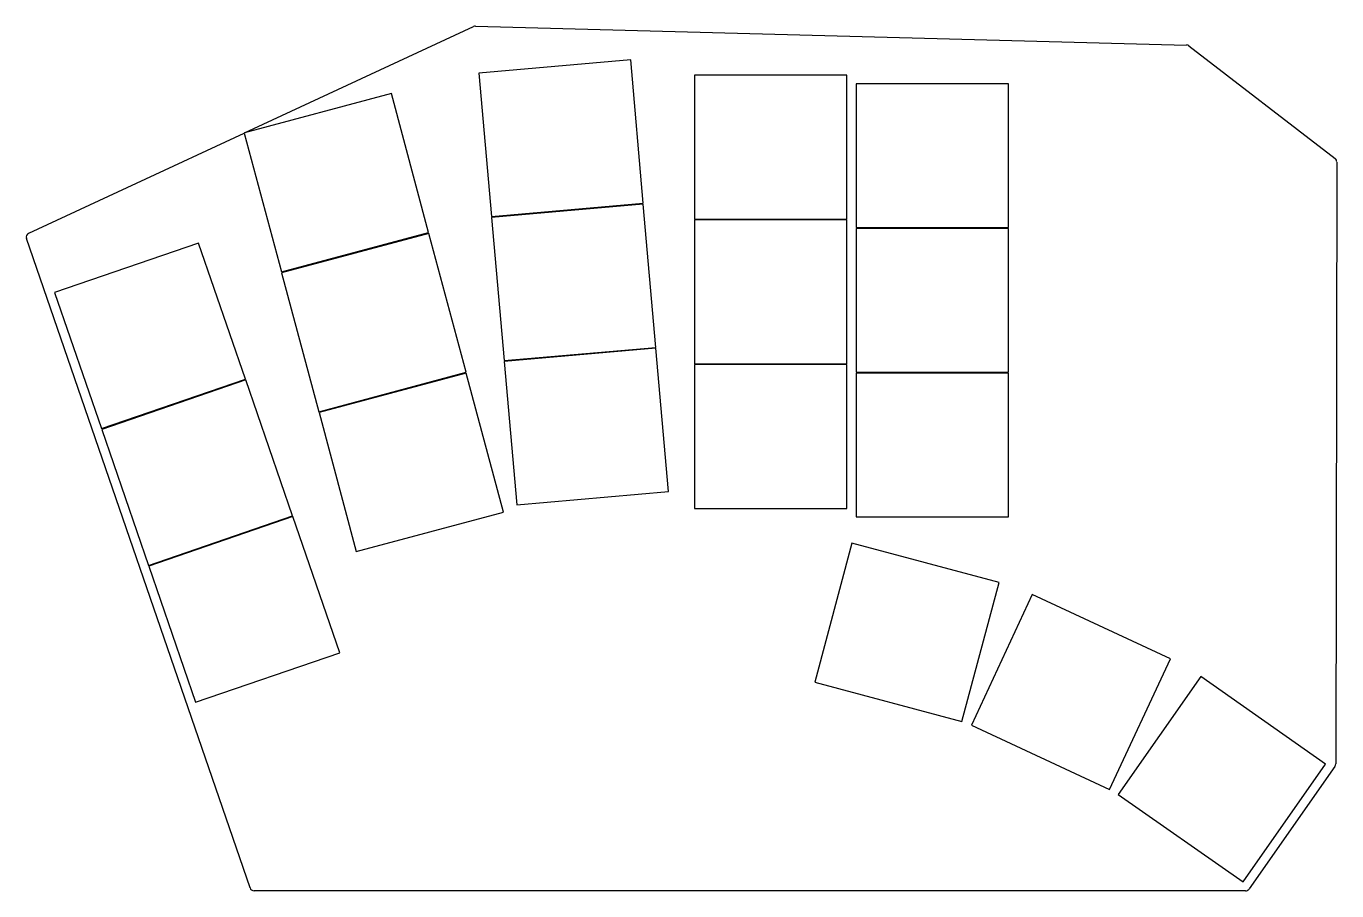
# Model space of a CAD drawing. Header units: millimetres. Extents: x -31 to 123, y -34 to 68.
import ezdxf

# ---------------------------------------------------------------- set-up
doc = ezdxf.new("R2010")
doc.units = ezdxf.units.MM

msp = doc.modelspace()

# ---------------------------------------------------------------- linework, layer by layer
for p, q in [((-5.5, 55.06), (21.4, 67.55)), ((21.62, 67.6), (105.16, 65.39)), ((105.45, 65.29), (122.63, 52.04)), ((39.87, 63.64), (22.04, 62.08)), ((41.34, 46.8), (39.87, 63.64)), ((22.04, 62.08), (23.51, 45.24)), ((65.27, 61.84), (47.37, 61.84)), ((47.37, 61.84), (47.37, 44.94)), ((65.27, 44.94), (65.27, 61.84)), ((84.27, 60.84), (66.37, 60.84)), ((66.37, 60.84), (66.37, 43.94)), ((84.27, 43.94), (84.27, 60.84)), ((11.75, 59.68), (-5.5, 55.06)), ((16.12, 43.36), (11.75, 59.68)), ((-30.86, 43.28), (-5.54, 55.04)), ((-5.54, 55.04), (-1.17, 38.73)), ((122.82, 51.64), (122.69, -19.07)), ((23.51, 45.24), (41.34, 46.8)), ((41.35, 46.7), (23.52, 45.14)), ((42.83, 29.87), (41.35, 46.7)), ((23.52, 45.14), (24.99, 28.31)), ((47.37, 44.94), (65.27, 44.94)), ((65.27, 44.84), (47.37, 44.84)), ((47.37, 44.84), (47.37, 27.94)), ((65.27, 27.94), (65.27, 44.84)), ((-1.17, 38.73), (16.12, 43.36)), ((16.15, 43.26), (-1.14, 38.63)), ((20.52, 26.94), (16.15, 43.26)), ((66.37, 43.94), (84.27, 43.94)), ((84.27, 43.84), (66.37, 43.84)), ((66.37, 43.84), (66.37, 26.94)), ((84.27, 26.94), (84.27, 43.84)), ((-4.85, -33.63), (-31.12, 42.67)), ((-10.89, 42.12), (-27.82, 36.3)), ((-5.39, 26.15), (-10.89, 42.12)), ((-1.14, 38.63), (3.23, 22.31)), ((-27.82, 36.3), (-22.32, 20.32)), ((24.99, 28.31), (42.83, 29.87)), ((42.83, 29.77), (25, 28.21)), ((44.31, 12.93), (42.83, 29.77)), ((25, 28.21), (26.48, 11.37)), ((47.37, 27.94), (65.27, 27.94)), ((65.27, 27.84), (47.37, 27.84)), ((47.37, 27.84), (47.37, 10.94)), ((65.27, 10.94), (65.27, 27.84)), ((3.23, 22.31), (20.52, 26.94)), ((20.55, 26.84), (3.26, 22.21)), ((24.92, 10.52), (20.55, 26.84)), ((66.37, 26.94), (84.27, 26.94)), ((84.27, 26.84), (66.37, 26.84)), ((66.37, 26.84), (66.37, 9.94)), ((84.27, 9.94), (84.27, 26.84)), ((-22.32, 20.32), (-5.39, 26.15)), ((-5.36, 26.05), (-22.28, 20.22)), ((0.14, 10.07), (-5.36, 26.05)), ((3.26, 22.21), (7.63, 5.89)), ((-22.28, 20.22), (-16.78, 4.24)), ((26.48, 11.37), (44.31, 12.93)), ((47.37, 10.94), (65.27, 10.94)), ((-16.78, 4.24), (0.14, 10.07)), ((0.18, 9.98), (-16.75, 4.15)), ((5.68, -6), (0.18, 9.98)), ((7.63, 5.89), (24.92, 10.52)), ((66.37, 9.94), (84.27, 9.94)), ((65.86, 6.87), (61.49, -9.46)), ((83.15, 2.24), (65.86, 6.87)), ((-16.75, 4.15), (-11.25, -11.83)), ((78.78, -14.09), (83.15, 2.24)), ((87.04, 0.82), (79.9, -14.5)), ((103.27, -6.74), (87.04, 0.82)), ((-11.25, -11.83), (5.68, -6)), ((96.12, -22.06), (103.27, -6.74)), ((106.85, -8.81), (97.15, -22.66)), ((121.51, -19.08), (106.85, -8.81)), ((61.49, -9.46), (78.78, -14.09)), ((79.9, -14.5), (96.12, -22.06)), ((111.82, -32.92), (121.51, -19.08)), ((122.6, -19.36), (112.51, -33.76)), ((97.15, -22.66), (111.82, -32.92)), ((112.1, -33.98), (-4.38, -33.97))]:
    msp.add_line(p, q)
for centre, start, end in [((21.61, 67.1), 88.4871, 114.9119), ((105.15, 64.9), 52.3524, 88.4871), ((122.32, 51.65), 359.8909, 52.3524), ((-30.65, 42.83), 114.9119, 199), ((122.19, -19.07), 325, 359.8909), ((-4.38, -33.47), 199, 269.995), ((112.1, -33.48), 269.995, 325)]:
    msp.add_arc(centre, 0.5, start, end)

doc.saveas('drawing.dxf')
